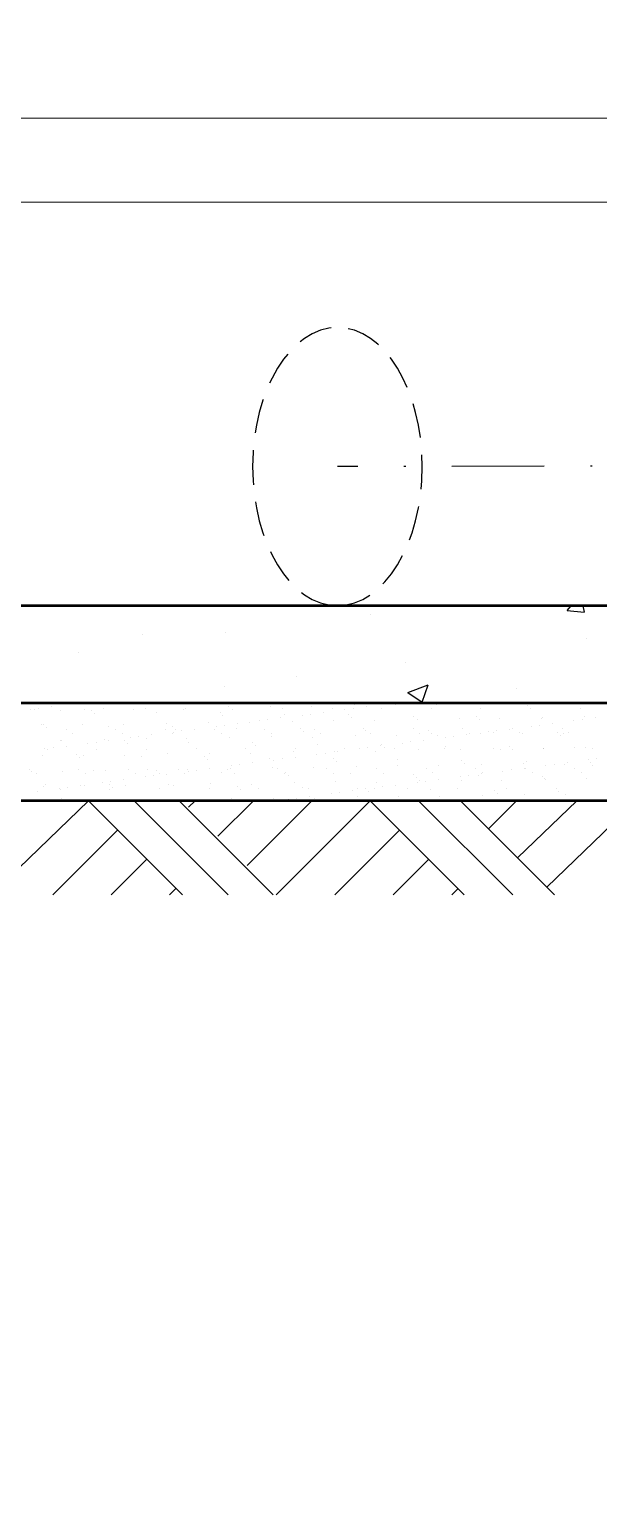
# Model space of a CAD drawing. Extents: x -160 to 364724, y -100 to 7353297.
# Drawn here: x 361243.3 to 361274.2, y 7349176.6 to 7349255.5 of the extents above; entities that cross this region are included whole.
import ezdxf

# ---------------------------------------------------------------- set-up
doc = ezdxf.new("R2010")
doc.units = 0
doc.header["$LTSCALE"] = 5
doc.linetypes.add('SGC_DASHDOT', pattern=[1, 0.5, -0.25, 0, -0.25])
doc.linetypes.add('SGC_HIDDEN', pattern=[0.375, 0.25, -0.125])
for name, color, linetype in [('GER-SIMBOLOS', 1, 'Continuous'), ('Paredes', 7, 'Continuous'), ('Q-PLATO', 5, 'Continuous'), ('SGC-Eixos', 253, 'SGC_DASHDOT'), ('SGC-PONTAS', 1, 'SGC_HIDDEN'), ('VEGETAÇÃO', 7, 'Continuous'), ('VISTA 2', 2, 'Continuous'), ('VISTA 3', 3, 'Continuous')]:
    doc.layers.add(name, color=color, linetype=linetype)

msp = doc.modelspace()

# ---------------------------------------------------------------- linework, layer by layer
at = {"layer": 'GER-SIMBOLOS'}
for p, q in [((361241.659, 7349209.028), (361246.514, 7349213.711)), ((361251.61, 7349208.615), (361246.514, 7349213.711)), ((361254.087, 7349208.615), (361248.991, 7349213.711)), ((361256.528, 7349208.615), (361251.432, 7349213.711)), ((361251.943, 7349213.362), (361252.292, 7349213.711)), ((361253.526, 7349211.78), (361255.457, 7349213.711)), ((361255.108, 7349210.198), (361258.621, 7349213.711)), ((361256.69, 7349208.615), (361261.786, 7349213.711)), ((361266.882, 7349208.615), (361261.786, 7349213.711)), ((361269.503, 7349208.615), (361264.407, 7349213.711)), ((361271.764, 7349208.615), (361266.668, 7349213.711)), ((361268.187, 7349212.193), (361269.705, 7349213.711)), ((361269.769, 7349210.611), (361272.984, 7349213.711)), ((361271.351, 7349209.028), (361276.207, 7349213.711)), ((361244.583, 7349208.615), (361248.089, 7349212.121)), ((361259.87, 7349208.615), (361263.376, 7349212.121)), ((361247.748, 7349208.615), (361249.671, 7349210.539)), ((361263.035, 7349208.615), (361264.959, 7349210.539)), ((361250.912, 7349208.615), (361251.254, 7349208.956)), ((361266.2, 7349208.615), (361266.541, 7349208.956))]:
    msp.add_line(p, q, dxfattribs=at)
at = {"layer": 'Paredes', "color": 2, "linetype": 'Continuous', "lineweight": 0}
for p, q in [((361293.982, 7349250.714), (361226.036, 7349250.714)), ((361228.023, 7349246.162), (361292.093, 7349246.162))]:
    msp.add_line(p, q, dxfattribs=at)
at = {"layer": 'Q-PLATO'}
msp.add_circle((361476.319, 7349234.441), 463.496, dxfattribs=at)
at = {"layer": 'SGC-Eixos', "ltscale": 2}
msp.add_line((361291.413, 7349231.884), (361260.009, 7349231.825), dxfattribs=at)
at = {"layer": 'SGC-PONTAS', "ltscale": 1.5, "extrusion": (0, 0, -1)}
msp.add_ellipse((361260.009, 7349231.825), major_axis=(0, -7.542), ratio=0.609336, dxfattribs=at)
at = {"layer": 'VEGETAÇÃO', "color": 1, "linetype": 'Continuous'}
for p, q in [((361261.811, 7349223.823), (361261.811, 7349223.823)), ((361272.454, 7349224.013), (361272.68, 7349224.283)), ((361272.454, 7349224.013), (361273.382, 7349223.932)), ((361273.386, 7349223.933), (361273.322, 7349224.283)), ((361253.966, 7349222.829), (361253.966, 7349222.829)), ((361249.467, 7349222.739), (361249.467, 7349222.739)), ((361273.488, 7349222.49), (361273.488, 7349222.49)), ((361245.991, 7349221.735), (361245.991, 7349221.735)), ((361263.678, 7349221.199), (361263.678, 7349221.199)), ((361257.796, 7349220.424), (361257.796, 7349220.424)), ((361253.907, 7349219.912), (361253.907, 7349219.912)), ((361263.829, 7349219.575), (361264.916, 7349219.993)), ((361264.602, 7349219.055), (361264.917, 7349219.993)), ((361269.689, 7349219.817), (361269.689, 7349219.817)), ((361245.681, 7349218.953), (361245.681, 7349218.953)), ((361246.349, 7349219.076), (361246.349, 7349219.076)), ((361256.38, 7349218.832), (361256.38, 7349218.832)), ((361260.918, 7349218.905), (361260.918, 7349218.905)), ((361262.736, 7349218.964), (361262.736, 7349218.964)), ((361263.177, 7349218.934), (361263.177, 7349218.934)), ((361263.357, 7349218.984), (361263.357, 7349218.984)), ((361263.829, 7349219.576), (361264.602, 7349219.055)), ((361265.384, 7349218.923), (361265.384, 7349218.923)), ((361270.313, 7349218.879), (361270.313, 7349218.879)), ((361273.658, 7349218.948), (361273.658, 7349218.948)), ((361243.358, 7349218.647), (361243.358, 7349218.647)), ((361243.595, 7349218.661), (361243.595, 7349218.661)), ((361243.808, 7349218.706), (361243.808, 7349218.706)), ((361244.509, 7349218.798), (361244.509, 7349218.798)), ((361244.994, 7349218.617), (361244.994, 7349218.617)), ((361246.282, 7349218.666), (361246.282, 7349218.666)), ((361246.69, 7349218.585), (361246.69, 7349218.585)), ((361246.849, 7349218.439), (361246.849, 7349218.439)), ((361247.325, 7349218.701), (361247.325, 7349218.701)), ((361248.969, 7349218.67), (361248.969, 7349218.67)), ((361249.584, 7349218.73), (361249.584, 7349218.73)), ((361250.194, 7349218.508), (361250.194, 7349218.508)), ((361251.657, 7349218.675), (361251.657, 7349218.675)), ((361251.791, 7349218.719), (361251.791, 7349218.719)), ((361253.647, 7349218.479), (361253.647, 7349218.479)), ((361253.806, 7349218.333), (361253.806, 7349218.333)), ((361254.122, 7349218.803), (361254.122, 7349218.803)), ((361254.344, 7349218.68), (361254.344, 7349218.68)), ((361255.768, 7349218.046), (361255.768, 7349218.046)), ((361256.217, 7349218.106), (361256.217, 7349218.106)), ((361256.918, 7349218.198), (361256.918, 7349218.198)), ((361257.031, 7349218.685), (361257.031, 7349218.685)), ((361257.151, 7349218.403), (361257.151, 7349218.403)), ((361258.091, 7349218.352), (361258.091, 7349218.352)), ((361258.54, 7349218.411), (361258.54, 7349218.411)), ((361258.588, 7349218.821), (361258.588, 7349218.821)), ((361259.241, 7349218.504), (361259.241, 7349218.504)), ((361259.718, 7349218.69), (361259.718, 7349218.69)), ((361259.806, 7349218.052), (361259.806, 7349218.052)), ((361260.413, 7349218.658), (361260.413, 7349218.658)), ((361260.604, 7349218.373), (361260.604, 7349218.373)), ((361260.763, 7349218.227), (361260.763, 7349218.227)), ((361260.862, 7349218.717), (361260.862, 7349218.717)), ((361261.564, 7349218.81), (361261.564, 7349218.81)), ((361262.013, 7349218.041), (361262.013, 7349218.041)), ((361262.405, 7349218.695), (361262.405, 7349218.695)), ((361264.107, 7349218.297), (361264.107, 7349218.297)), ((361264.344, 7349218.125), (361264.344, 7349218.125)), ((361265.093, 7349218.7), (361265.093, 7349218.7)), ((361266.603, 7349218.154), (361266.603, 7349218.154)), ((361267.56, 7349218.267), (361267.56, 7349218.267)), ((361267.719, 7349218.121), (361267.719, 7349218.121)), ((361267.78, 7349218.705), (361267.78, 7349218.705)), ((361268.81, 7349218.143), (361268.81, 7349218.143)), ((361270.467, 7349218.71), (361270.467, 7349218.71)), ((361271.064, 7349218.191), (361271.064, 7349218.191)), ((361271.141, 7349218.227), (361271.141, 7349218.227)), ((361272.823, 7349218.058), (361272.823, 7349218.058)), ((361273.154, 7349218.714), (361273.154, 7349218.714)), ((361273.272, 7349218.117), (361273.272, 7349218.117)), ((361273.399, 7349218.256), (361273.399, 7349218.256)), ((361273.973, 7349218.209), (361273.973, 7349218.209)), ((361243.954, 7349217.818), (361243.954, 7349217.818)), ((361244.096, 7349217.827), (361244.096, 7349217.827)), ((361244.255, 7349217.682), (361244.255, 7349217.682)), ((361245.305, 7349217.571), (361245.305, 7349217.571)), ((361245.669, 7349217.339), (361245.669, 7349217.339)), ((361246.212, 7349217.847), (361246.212, 7349217.847)), ((361247.6, 7349217.751), (361247.6, 7349217.751)), ((361247.992, 7349217.576), (361247.992, 7349217.576)), ((361248.356, 7349217.344), (361248.356, 7349217.344)), ((361248.42, 7349217.837), (361248.42, 7349217.837)), ((361249.95, 7349217.281), (361249.95, 7349217.281)), ((361250.68, 7349217.581), (361250.68, 7349217.581)), ((361250.75, 7349217.921), (361250.75, 7349217.921)), ((361251.044, 7349217.349), (361251.044, 7349217.349)), ((361251.053, 7349217.721), (361251.053, 7349217.721)), ((361251.122, 7349217.435), (361251.122, 7349217.435)), ((361251.212, 7349217.576), (361251.212, 7349217.576)), ((361251.571, 7349217.494), (361251.571, 7349217.494)), ((361252.273, 7349217.586), (361252.273, 7349217.586)), ((361253.009, 7349217.949), (361253.009, 7349217.949)), ((361253.367, 7349217.586), (361253.367, 7349217.586)), ((361253.445, 7349217.741), (361253.445, 7349217.741)), ((361253.731, 7349217.354), (361253.731, 7349217.354)), ((361253.894, 7349217.8), (361253.894, 7349217.8)), ((361254.557, 7349217.645), (361254.557, 7349217.645)), ((361254.596, 7349217.892), (361254.596, 7349217.892)), ((361255.217, 7349217.939), (361255.217, 7349217.939)), ((361256.054, 7349217.591), (361256.054, 7349217.591)), ((361256.418, 7349217.359), (361256.418, 7349217.359)), ((361257.547, 7349218.023), (361257.547, 7349218.023)), ((361258.01, 7349217.616), (361258.01, 7349217.616)), ((361258.169, 7349217.47), (361258.169, 7349217.47)), ((361258.741, 7349217.596), (361258.741, 7349217.596)), ((361259.105, 7349217.364), (361259.105, 7349217.364)), ((361261.429, 7349217.6), (361261.429, 7349217.6)), ((361261.513, 7349217.539), (361261.513, 7349217.539)), ((361261.792, 7349217.369), (361261.792, 7349217.369)), ((361263.231, 7349217.271), (361263.231, 7349217.271)), ((361264.116, 7349217.605), (361264.116, 7349217.605)), ((361264.48, 7349217.373), (361264.48, 7349217.373)), ((361264.966, 7349217.51), (361264.966, 7349217.51)), ((361265.125, 7349217.364), (361265.125, 7349217.364)), ((361265.439, 7349217.261), (361265.439, 7349217.261)), ((361266.803, 7349217.61), (361266.803, 7349217.61)), ((361267.005, 7349217.292), (361267.005, 7349217.292)), ((361267.167, 7349217.378), (361267.167, 7349217.378)), ((361267.769, 7349217.345), (361267.769, 7349217.345)), ((361268.177, 7349217.446), (361268.177, 7349217.446)), ((361268.47, 7349217.433), (361268.47, 7349217.433)), ((361268.626, 7349217.505), (361268.626, 7349217.505)), ((361269.328, 7349217.597), (361269.328, 7349217.597)), ((361269.49, 7349217.615), (361269.49, 7349217.615)), ((361269.854, 7349217.383), (361269.854, 7349217.383)), ((361270.028, 7349217.373), (361270.028, 7349217.373)), ((361270.5, 7349217.752), (361270.5, 7349217.752)), ((361270.949, 7349217.811), (361270.949, 7349217.811)), ((361271.651, 7349217.903), (361271.651, 7349217.903)), ((361271.923, 7349217.404), (361271.923, 7349217.404)), ((361272.082, 7349217.258), (361272.082, 7349217.258)), ((361272.177, 7349217.62), (361272.177, 7349217.62)), ((361272.236, 7349217.363), (361272.236, 7349217.363)), ((361272.541, 7349217.388), (361272.541, 7349217.388)), ((361244.154, 7349216.517), (361244.154, 7349216.517)), ((361244.292, 7349216.5), (361244.292, 7349216.5)), ((361244.603, 7349216.577), (361244.603, 7349216.577)), ((361245.006, 7349216.994), (361245.006, 7349216.994)), ((361245.049, 7349216.954), (361245.049, 7349216.954)), ((361245.305, 7349216.669), (361245.305, 7349216.669)), ((361246.477, 7349216.823), (361246.477, 7349216.823)), ((361246.926, 7349216.882), (361246.926, 7349216.882)), ((361246.979, 7349216.505), (361246.979, 7349216.505)), ((361247.379, 7349217.038), (361247.379, 7349217.038)), ((361247.627, 7349216.975), (361247.627, 7349216.975)), ((361248.459, 7349216.964), (361248.459, 7349216.964)), ((361248.618, 7349216.818), (361248.618, 7349216.818)), ((361248.8, 7349217.129), (361248.8, 7349217.129)), ((361249.249, 7349217.188), (361249.249, 7349217.188)), ((361249.638, 7349217.067), (361249.638, 7349217.067)), ((361249.666, 7349216.51), (361249.666, 7349216.51)), ((361251.845, 7349217.056), (361251.845, 7349217.056)), ((361251.963, 7349216.888), (361251.963, 7349216.888)), ((361252.354, 7349216.515), (361252.354, 7349216.515)), ((361254.176, 7349217.14), (361254.176, 7349217.14)), ((361255.041, 7349216.519), (361255.041, 7349216.519)), ((361255.416, 7349216.858), (361255.416, 7349216.858)), ((361255.575, 7349216.712), (361255.575, 7349216.712)), ((361256.435, 7349217.169), (361256.435, 7349217.169)), ((361257.728, 7349216.524), (361257.728, 7349216.524)), ((361258.642, 7349217.159), (361258.642, 7349217.159)), ((361258.919, 7349216.782), (361258.919, 7349216.782)), ((361260.415, 7349216.529), (361260.415, 7349216.529)), ((361260.973, 7349217.243), (361260.973, 7349217.243)), ((361261.209, 7349216.529), (361261.209, 7349216.529)), ((361261.658, 7349216.588), (361261.658, 7349216.588)), ((361262.36, 7349216.68), (361262.36, 7349216.68)), ((361262.372, 7349216.752), (361262.372, 7349216.752)), ((361262.531, 7349216.606), (361262.531, 7349216.606)), ((361263.102, 7349216.534), (361263.102, 7349216.534)), ((361263.532, 7349216.834), (361263.532, 7349216.834)), ((361263.981, 7349216.894), (361263.981, 7349216.894)), ((361264.398, 7349216.462), (361264.398, 7349216.462)), ((361264.682, 7349216.986), (361264.682, 7349216.986)), ((361265.79, 7349216.539), (361265.79, 7349216.539)), ((361265.854, 7349217.14), (361265.854, 7349217.14)), ((361265.876, 7349216.676), (361265.876, 7349216.676)), ((361266.304, 7349217.199), (361266.304, 7349217.199)), ((361266.657, 7349216.491), (361266.657, 7349216.491)), ((361268.477, 7349216.544), (361268.477, 7349216.544)), ((361268.864, 7349216.48), (361268.864, 7349216.48)), ((361269.329, 7349216.646), (361269.329, 7349216.646)), ((361269.488, 7349216.501), (361269.488, 7349216.501)), ((361271.164, 7349216.549), (361271.164, 7349216.549)), ((361271.195, 7349216.564), (361271.195, 7349216.564)), ((361272.833, 7349216.57), (361272.833, 7349216.57)), ((361273.454, 7349216.593), (361273.454, 7349216.593)), ((361273.851, 7349216.554), (361273.851, 7349216.554)), ((361244.008, 7349216.156), (361244.008, 7349216.156)), ((361245.865, 7349216.207), (361245.865, 7349216.207)), ((361246.024, 7349216.061), (361246.024, 7349216.061)), ((361246.267, 7349216.185), (361246.267, 7349216.185)), ((361248.474, 7349216.174), (361248.474, 7349216.174)), ((361249.369, 7349216.13), (361249.369, 7349216.13)), ((361250.805, 7349216.258), (361250.805, 7349216.258)), ((361252.822, 7349216.101), (361252.822, 7349216.101)), ((361252.981, 7349215.955), (361252.981, 7349215.955)), ((361253.063, 7349216.287), (361253.063, 7349216.287)), ((361254.69, 7349215.67), (361254.69, 7349215.67)), ((361255.271, 7349216.276), (361255.271, 7349216.276)), ((361255.391, 7349215.763), (361255.391, 7349215.763)), ((361256.325, 7349216.025), (361256.325, 7349216.025)), ((361256.563, 7349215.917), (361256.563, 7349215.917)), ((361257.013, 7349215.976), (361257.013, 7349215.976)), ((361257.601, 7349216.36), (361257.601, 7349216.36)), ((361257.714, 7349216.069), (361257.714, 7349216.069)), ((361258.886, 7349216.223), (361258.886, 7349216.223)), ((361259.335, 7349216.282), (361259.335, 7349216.282)), ((361259.778, 7349215.995), (361259.778, 7349215.995)), ((361259.86, 7349216.389), (361259.86, 7349216.389)), ((361259.937, 7349215.849), (361259.937, 7349215.849)), ((361260.037, 7349216.374), (361260.037, 7349216.374)), ((361262.068, 7349216.378), (361262.068, 7349216.378)), ((361263.282, 7349215.919), (361263.282, 7349215.919)), ((361266.735, 7349215.889), (361266.735, 7349215.889)), ((361266.894, 7349215.743), (361266.894, 7349215.743)), ((361267.824, 7349215.682), (361267.824, 7349215.682)), ((361270.082, 7349215.711), (361270.082, 7349215.711)), ((361270.239, 7349215.813), (361270.239, 7349215.813)), ((361271.745, 7349215.681), (361271.745, 7349215.681)), ((361272.29, 7349215.7), (361272.29, 7349215.7)), ((361272.446, 7349215.774), (361272.446, 7349215.774)), ((361273.618, 7349215.928), (361273.618, 7349215.928)), ((361273.692, 7349215.783), (361273.692, 7349215.783)), ((361274.067, 7349215.987), (361274.067, 7349215.987)), ((361243.315, 7349215.405), (361243.315, 7349215.405)), ((361243.43, 7349215.304), (361243.43, 7349215.304)), ((361243.679, 7349215.174), (361243.679, 7349215.174)), ((361245.103, 7349215.291), (361245.103, 7349215.291)), ((361246.002, 7349215.41), (361246.002, 7349215.41)), ((361246.366, 7349215.179), (361246.366, 7349215.179)), ((361246.775, 7349215.373), (361246.775, 7349215.373)), ((361247.434, 7349215.375), (361247.434, 7349215.375)), ((361248.689, 7349215.415), (361248.689, 7349215.415)), ((361249.053, 7349215.183), (361249.053, 7349215.183)), ((361249.595, 7349215), (361249.595, 7349215)), ((361249.692, 7349215.404), (361249.692, 7349215.404)), ((361250.044, 7349215.059), (361250.044, 7349215.059)), ((361250.228, 7349215.343), (361250.228, 7349215.343)), ((361250.387, 7349215.198), (361250.387, 7349215.198)), ((361250.746, 7349215.151), (361250.746, 7349215.151)), ((361251.377, 7349215.42), (361251.377, 7349215.42)), ((361251.74, 7349215.188), (361251.74, 7349215.188)), ((361251.9, 7349215.394), (361251.9, 7349215.394)), ((361251.918, 7349215.305), (361251.918, 7349215.305)), ((361252.367, 7349215.365), (361252.367, 7349215.365)), ((361253.069, 7349215.457), (361253.069, 7349215.457)), ((361253.731, 7349215.267), (361253.731, 7349215.267)), ((361254.064, 7349215.425), (361254.064, 7349215.425)), ((361254.23, 7349215.478), (361254.23, 7349215.478)), ((361254.241, 7349215.611), (361254.241, 7349215.611)), ((361254.428, 7349215.193), (361254.428, 7349215.193)), ((361256.489, 7349215.506), (361256.489, 7349215.506)), ((361256.751, 7349215.43), (361256.751, 7349215.43)), ((361257.115, 7349215.198), (361257.115, 7349215.198)), ((361257.184, 7349215.238), (361257.184, 7349215.238)), ((361257.343, 7349215.092), (361257.343, 7349215.092)), ((361258.696, 7349215.496), (361258.696, 7349215.496)), ((361259.438, 7349215.435), (361259.438, 7349215.435)), ((361259.802, 7349215.203), (361259.802, 7349215.203)), ((361260.688, 7349215.161), (361260.688, 7349215.161)), ((361261.027, 7349215.58), (361261.027, 7349215.58)), ((361262.125, 7349215.44), (361262.125, 7349215.44)), ((361262.489, 7349215.208), (361262.489, 7349215.208)), ((361263.286, 7349215.609), (361263.286, 7349215.609)), ((361264.141, 7349215.132), (361264.141, 7349215.132)), ((361264.3, 7349214.986), (361264.3, 7349214.986)), ((361264.813, 7349215.445), (361264.813, 7349215.445)), ((361265.177, 7349215.213), (361265.177, 7349215.213)), ((361265.493, 7349215.598), (361265.493, 7349215.598)), ((361266.65, 7349215.011), (361266.65, 7349215.011)), ((361267.099, 7349215.07), (361267.099, 7349215.07)), ((361267.5, 7349215.449), (361267.5, 7349215.449)), ((361267.645, 7349215.055), (361267.645, 7349215.055)), ((361267.801, 7349215.162), (361267.801, 7349215.162)), ((361267.864, 7349215.218), (361267.864, 7349215.218)), ((361268.973, 7349215.317), (361268.973, 7349215.317)), ((361269.422, 7349215.376), (361269.422, 7349215.376)), ((361270.123, 7349215.468), (361270.123, 7349215.468)), ((361270.187, 7349215.454), (361270.187, 7349215.454)), ((361270.551, 7349215.222), (361270.551, 7349215.222)), ((361271.098, 7349215.026), (361271.098, 7349215.026)), ((361271.249, 7349214.902), (361271.249, 7349214.902)), ((361271.257, 7349214.88), (361271.257, 7349214.88)), ((361271.295, 7349215.622), (361271.295, 7349215.622)), ((361272.874, 7349215.459), (361272.874, 7349215.459)), ((361273.238, 7349215.227), (361273.238, 7349215.227)), ((361273.508, 7349214.931), (361273.508, 7349214.931)), ((361273.851, 7349215.637), (361273.851, 7349215.637)), ((361243.778, 7349214.234), (361243.778, 7349214.234)), ((361244.062, 7349214.493), (361244.062, 7349214.493)), ((361244.181, 7349214.616), (361244.181, 7349214.616)), ((361244.95, 7349214.388), (361244.95, 7349214.388)), ((361244.989, 7349214.339), (361244.989, 7349214.339)), ((361245.399, 7349214.447), (361245.399, 7349214.447)), ((361246.1, 7349214.54), (361246.1, 7349214.54)), ((361246.321, 7349214.522), (361246.321, 7349214.522)), ((361247.272, 7349214.694), (361247.272, 7349214.694)), ((361247.634, 7349214.586), (361247.634, 7349214.586)), ((361247.676, 7349214.344), (361247.676, 7349214.344)), ((361247.722, 7349214.753), (361247.722, 7349214.753)), ((361247.793, 7349214.44), (361247.793, 7349214.44)), ((361248.423, 7349214.845), (361248.423, 7349214.845)), ((361248.528, 7349214.511), (361248.528, 7349214.511)), ((361250.363, 7349214.349), (361250.363, 7349214.349)), ((361250.859, 7349214.595), (361250.859, 7349214.595)), ((361251.137, 7349214.51), (361251.137, 7349214.51)), ((361253.05, 7349214.354), (361253.05, 7349214.354)), ((361253.118, 7349214.624), (361253.118, 7349214.624)), ((361254.59, 7349214.48), (361254.59, 7349214.48)), ((361254.749, 7349214.334), (361254.749, 7349214.334)), ((361255.325, 7349214.613), (361255.325, 7349214.613)), ((361255.738, 7349214.359), (361255.738, 7349214.359)), ((361257.656, 7349214.697), (361257.656, 7349214.697)), ((361258.094, 7349214.404), (361258.094, 7349214.404)), ((361258.425, 7349214.363), (361258.425, 7349214.363)), ((361259.682, 7349214.093), (361259.682, 7349214.093)), ((361259.915, 7349214.726), (361259.915, 7349214.726)), ((361260.131, 7349214.152), (361260.131, 7349214.152)), ((361260.832, 7349214.245), (361260.832, 7349214.245)), ((361261.112, 7349214.368), (361261.112, 7349214.368)), ((361261.547, 7349214.374), (361261.547, 7349214.374)), ((361261.706, 7349214.228), (361261.706, 7349214.228)), ((361262.004, 7349214.399), (361262.004, 7349214.399)), ((361262.122, 7349214.716), (361262.122, 7349214.716)), ((361262.454, 7349214.458), (361262.454, 7349214.458)), ((361263.155, 7349214.551), (361263.155, 7349214.551)), ((361263.799, 7349214.373), (361263.799, 7349214.373)), ((361264.327, 7349214.705), (361264.327, 7349214.705)), ((361264.453, 7349214.8), (361264.453, 7349214.8)), ((361264.776, 7349214.764), (361264.776, 7349214.764)), ((361265.051, 7349214.298), (361265.051, 7349214.298)), ((361265.478, 7349214.856), (361265.478, 7349214.856)), ((361266.487, 7349214.378), (361266.487, 7349214.378)), ((361266.711, 7349214.828), (361266.711, 7349214.828)), ((361268.504, 7349214.268), (361268.504, 7349214.268)), ((361268.663, 7349214.122), (361268.663, 7349214.122)), ((361268.919, 7349214.818), (361268.919, 7349214.818)), ((361269.174, 7349214.383), (361269.174, 7349214.383)), ((361271.861, 7349214.388), (361271.861, 7349214.388)), ((361272.007, 7349214.192), (361272.007, 7349214.192)), ((361245.04, 7349213.829), (361245.04, 7349213.829)), ((361247.488, 7349213.713), (361247.488, 7349213.713)), ((361248.543, 7349213.752), (361248.543, 7349213.752)), ((361249.747, 7349213.742), (361249.747, 7349213.742)), ((361251.954, 7349213.731), (361251.954, 7349213.731)), ((361251.996, 7349213.723), (361251.996, 7349213.723)), ((361254.285, 7349213.815), (361254.285, 7349213.815)), ((361256.543, 7349213.844), (361256.543, 7349213.844)), ((361257.359, 7349213.788), (361257.359, 7349213.788)), ((361257.808, 7349213.847), (361257.808, 7349213.847)), ((361258.51, 7349213.939), (361258.51, 7349213.939)), ((361258.751, 7349213.833), (361258.751, 7349213.833)), ((361261.081, 7349213.917), (361261.081, 7349213.917)), ((361263.34, 7349213.946), (361263.34, 7349213.946)), ((361265.548, 7349213.935), (361265.548, 7349213.935)), ((361267.878, 7349214.019), (361267.878, 7349214.019)), ((361270.137, 7349214.048), (361270.137, 7349214.048)), ((361272.344, 7349214.038), (361272.344, 7349214.038))]:
    msp.add_line(p, q, dxfattribs=at)
at = {"layer": 'VISTA 2', "linetype": 'Continuous', "lineweight": 53}
for p, q in [((361326.453, 7349218.997), (361193.565, 7349218.997)), ((361336.65, 7349213.711), (361183.051, 7349213.711))]:
    msp.add_line(p, q, dxfattribs=at)
at = {"layer": 'VISTA 3', "color": 6, "linetype": 'Continuous', "lineweight": 53}
for p, q in [((361315.88, 7349224.283), (361204.138, 7349224.283)), ((361315.88, 7349218.997), (361204.138, 7349218.997))]:
    msp.add_line(p, q, dxfattribs=at)

doc.saveas('drawing.dxf')
